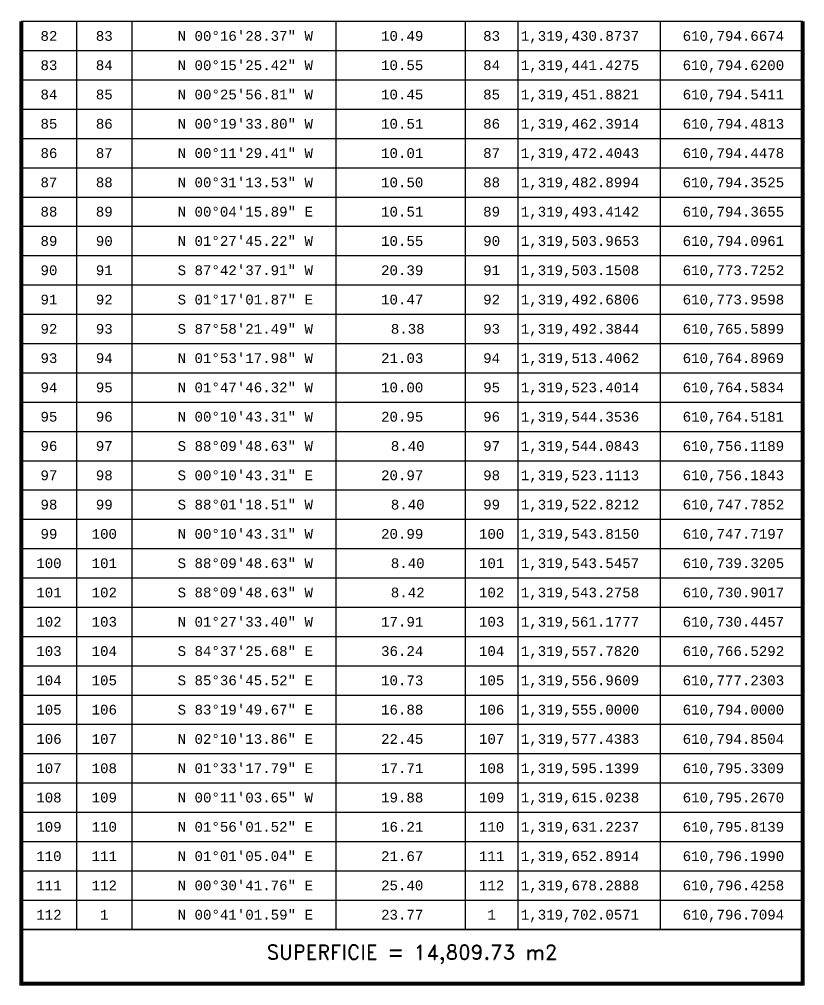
# Model space of a CAD drawing. Header units: millimetres. Extents: x 603916 to 1211550, y 1309898 to 2622648.
# Drawn here: x 605437 to 605512, y 1310888.3 to 1310980.6 of the extents above; entities that cross this region are included whole.
import ezdxf
from ezdxf.enums import TextEntityAlignment as Align

# ---------------------------------------------------------------- set-up
doc = ezdxf.new("R2010")
doc.units = ezdxf.units.MM
for name, color, linetype in [('CVL_CUADCON', 1, 'Continuous'), ('CVL_CUADCON_LIN', 8, 'Continuous'), ('CVL_CUADCON_TIT', 1, 'Continuous'), ('CVL_CUADCON_TX', 2, 'Continuous')]:
    doc.layers.add(name, color=color, linetype=linetype)
doc.styles.add('HUECA1', font='HUECA1.shx')
doc.styles.add('MONOTXT4', font='MONOTXT4.shx')

msp = doc.modelspace()

# ---------------------------------------------------------------- linework, layer by layer
at = {"layer": 'CVL_CUADCON', "color": 7, "linetype": 'Continuous', "flags": 128}
for points, const_width in [([(605511.788, 1310980.394), (605511.788, 1310888.47), (605437.206, 1310888.47), (605437.206, 1310980.394)], 0.373), ([(605437.206, 1310980.394), (605511.788, 1310980.394)], 0.14), ([(605437.206, 1310893.662), (605511.788, 1310893.662)], 0.14)]:
    msp.add_lwpolyline(points, dxfattribs=dict(at, const_width=const_width))
at = {"layer": 'CVL_CUADCON_LIN', "color": 7, "linetype": 'Continuous', "ltscale": 0.5}
for p, q in [((605437.206, 1310980.394), (605511.788, 1310980.394)), ((605442.484, 1310980.394), (605442.484, 1310893.662)), ((605447.771, 1310980.394), (605447.771, 1310893.662)), ((605467.235, 1310980.394), (605467.235, 1310893.662)), ((605479.586, 1310980.394), (605479.586, 1310893.662)), ((605484.609, 1310980.394), (605484.609, 1310893.662)), ((605498.198, 1310980.394), (605498.198, 1310893.662)), ((605437.206, 1310977.596), (605511.788, 1310977.596)), ((605437.206, 1310974.798), (605511.788, 1310974.798)), ((605437.206, 1310972), (605511.788, 1310972)), ((605437.206, 1310969.202), (605511.788, 1310969.202)), ((605437.206, 1310966.405), (605511.788, 1310966.405)), ((605437.206, 1310963.607), (605511.788, 1310963.607)), ((605437.206, 1310960.809), (605511.788, 1310960.809)), ((605437.206, 1310958.011), (605511.788, 1310958.011)), ((605437.206, 1310955.213), (605511.788, 1310955.213)), ((605437.206, 1310952.416), (605511.788, 1310952.416)), ((605437.206, 1310949.618), (605511.788, 1310949.618)), ((605437.206, 1310946.82), (605511.788, 1310946.82)), ((605437.206, 1310944.022), (605511.788, 1310944.022)), ((605437.206, 1310941.225), (605511.788, 1310941.225)), ((605437.206, 1310938.427), (605511.788, 1310938.427)), ((605437.206, 1310935.629), (605511.788, 1310935.629)), ((605437.206, 1310932.831), (605511.788, 1310932.831)), ((605437.206, 1310930.033), (605511.788, 1310930.033)), ((605437.206, 1310927.236), (605511.788, 1310927.236)), ((605437.206, 1310924.438), (605511.788, 1310924.438)), ((605437.206, 1310921.64), (605511.788, 1310921.64)), ((605437.206, 1310918.842), (605511.788, 1310918.842)), ((605437.206, 1310916.044), (605511.788, 1310916.044)), ((605437.206, 1310913.247), (605511.788, 1310913.247)), ((605437.206, 1310910.449), (605511.788, 1310910.449)), ((605437.206, 1310907.651), (605511.788, 1310907.651)), ((605437.206, 1310904.853), (605511.788, 1310904.853)), ((605437.206, 1310902.055), (605511.788, 1310902.055)), ((605437.206, 1310899.258), (605511.788, 1310899.258)), ((605437.206, 1310896.46), (605511.788, 1310896.46)), ((605437.206, 1310893.662), (605511.788, 1310893.662))]:
    msp.add_line(p, q, dxfattribs=at)

# ---------------------------------------------------------------- texts
at = {"layer": 'CVL_CUADCON_TIT', "color": 7, "ltscale": 0.5, "style": 'HUECA1'}
msp.add_text('SUPERFICIE = 14,809.73 m2', height=1.3989, dxfattribs=at).set_placement((605474.497, 1310891.268), align=Align.MIDDLE)
at = {"layer": 'CVL_CUADCON_TX', "color": 7, "ltscale": 0.5, "style": 'MONOTXT4'}
for s, height, p in [('82', 0.9326, (605439.845, 1310978.528)), ('83', 0.9326, (605445.127, 1310978.528)), ('83', 0.9326, (605482.097, 1310978.528)), ('83', 0.9326, (605439.845, 1310975.731)), ('84', 0.9326, (605445.127, 1310975.731)), ('84', 0.9326, (605482.097, 1310975.731)), ('84', 0.9326, (605439.845, 1310972.933)), ('85', 0.9326, (605445.127, 1310972.933)), ('85', 0.9326, (605482.097, 1310972.933)), ('85', 0.9326, (605439.845, 1310970.135)), ('86', 0.9326, (605445.127, 1310970.135)), ('86', 0.9326, (605482.097, 1310970.135)), ('86', 0.9326, (605439.845, 1310967.337)), ('87', 0.9326, (605445.127, 1310967.337)), ('87', 0.9326, (605482.097, 1310967.337)), ('87', 0.9326, (605439.845, 1310964.539)), ('88', 0.9326, (605445.127, 1310964.539)), ('88', 0.9326, (605482.097, 1310964.539)), ('88', 0.9326, (605439.845, 1310961.742)), ('89', 0.9326, (605445.127, 1310961.742)), ('89', 0.9326, (605482.097, 1310961.742)), ('89', 0.9326, (605439.845, 1310958.944)), ('90', 0.9326, (605445.127, 1310958.944)), ('90', 0.9326, (605482.097, 1310958.944)), ('90', 0.9326, (605439.845, 1310956.146)), ('91', 0.9326, (605445.127, 1310956.146)), ('91', 0.9326, (605482.097, 1310956.146)), ('91', 0.9326, (605439.845, 1310953.348)), ('92', 0.9326, (605445.127, 1310953.348)), ('92', 0.9326, (605482.097, 1310953.348)), ('92', 0.9326, (605439.845, 1310950.55)), ('93', 0.9326, (605445.127, 1310950.55)), ('93', 0.9326, (605482.097, 1310950.55)), ('93', 0.9326, (605439.845, 1310947.753)), ('94', 0.9326, (605445.127, 1310947.753)), ('94', 0.9326, (605482.097, 1310947.753)), ('94', 0.9326, (605439.845, 1310944.955)), ('95', 0.9326, (605445.127, 1310944.955)), ('95', 0.9326, (605482.097, 1310944.955)), ('95', 0.9326, (605439.845, 1310942.157)), ('96', 0.9326, (605445.127, 1310942.157)), ('96', 0.9326, (605482.097, 1310942.157)), ('96', 0.9326, (605439.845, 1310939.359)), ('97', 0.9326, (605445.127, 1310939.359)), ('97', 0.9326, (605482.097, 1310939.359)), ('97', 0.9326, (605439.845, 1310936.562)), ('98', 0.9326, (605445.127, 1310936.562)), ('98', 0.9326, (605482.097, 1310936.562)), ('98', 0.9326, (605439.845, 1310933.764)), ('99', 0.9326, (605445.127, 1310933.764)), ('99', 0.9326, (605482.097, 1310933.764)), ('99', 0.9326, (605439.845, 1310930.966)), ('100', 0.9326, (605445.127, 1310930.966)), ('100', 0.9326, (605482.097, 1310930.966)), ('100', 0.9326, (605439.845, 1310928.168)), ('101', 0.9326, (605445.127, 1310928.168)), ('101', 0.9326, (605482.097, 1310928.168)), ('101', 0.9326, (605439.845, 1310925.37)), ('102', 0.9326, (605445.127, 1310925.37)), ('102', 0.9326, (605482.097, 1310925.37)), ('102', 0.9326, (605439.845, 1310922.573)), ('103', 0.9326, (605445.127, 1310922.573)), ('103', 0.9326, (605482.097, 1310922.573)), ('103', 0.9326, (605439.845, 1310919.775)), ('104', 0.9326, (605445.127, 1310919.775)), ('104', 0.9326, (605482.097, 1310919.775)), ('104', 0.9326, (605439.845, 1310916.977)), ('105', 0.9326, (605445.127, 1310916.977)), ('105', 0.9326, (605482.097, 1310916.977)), ('105', 0.9326, (605439.845, 1310914.179)), ('106', 0.9326, (605445.127, 1310914.179)), ('106', 0.9326, (605482.097, 1310914.179)), ('106', 0.9326, (605439.845, 1310911.381)), ('107', 0.9326, (605445.127, 1310911.381)), ('107', 0.9326, (605482.097, 1310911.381)), ('107', 0.9326, (605439.845, 1310908.584)), ('108', 0.9326, (605445.127, 1310908.584)), ('108', 0.9326, (605482.097, 1310908.584)), ('108', 0.9326, (605439.845, 1310905.786)), ('109', 0.9326, (605445.127, 1310905.786)), ('109', 0.9326, (605482.097, 1310905.786)), ('109', 0.9326, (605439.845, 1310902.988)), ('110', 0.9326, (605445.127, 1310902.988)), ('110', 0.9326, (605482.097, 1310902.988)), ('110', 0.9326, (605439.845, 1310900.19)), ('111', 0.9326, (605445.127, 1310900.19)), ('111', 0.9326, (605482.097, 1310900.19)), ('111', 0.9326, (605439.845, 1310897.392)), ('112', 0.9326, (605445.127, 1310897.392)), ('112', 0.9326, (605482.097, 1310897.392)), ('112', 0.9326, (605439.845, 1310894.595)), ('1', 0.933, (605445.127, 1310894.595)), ('1', 0.933, (605482.097, 1310894.595))]:
    msp.add_text(s, height=height, dxfattribs=at).set_placement(p, align=Align.CENTER)
for s, p in [('N 00%%d16\'28.37" W', (605452.127, 1310978.528)), ('10.49', (605471.544, 1310978.528)), ('1,319,430.8737', (605484.88, 1310978.528)), ('610,794.6674', (605500.333, 1310978.528)), ('N 00%%d15\'25.42" W', (605452.127, 1310975.731)), ('10.55', (605471.544, 1310975.731)), ('1,319,441.4275', (605484.88, 1310975.731)), ('610,794.6200', (605500.333, 1310975.731)), ('N 00%%d25\'56.81" W', (605452.127, 1310972.933)), ('10.45', (605471.544, 1310972.933)), ('1,319,451.8821', (605484.88, 1310972.933)), ('610,794.5411', (605500.333, 1310972.933)), ('N 00%%d19\'33.80" W', (605452.127, 1310970.135)), ('10.51', (605471.544, 1310970.135)), ('1,319,462.3914', (605484.88, 1310970.135)), ('610,794.4813', (605500.333, 1310970.135)), ('N 00%%d11\'29.41" W', (605452.127, 1310967.337)), ('10.01', (605471.544, 1310967.337)), ('1,319,472.4043', (605484.88, 1310967.337)), ('610,794.4478', (605500.333, 1310967.337)), ('N 00%%d31\'13.53" W', (605452.127, 1310964.539)), ('10.50', (605471.544, 1310964.539)), ('1,319,482.8994', (605484.88, 1310964.539)), ('610,794.3525', (605500.333, 1310964.539)), ('N 00%%d04\'15.89" E', (605452.127, 1310961.742)), ('10.51', (605471.544, 1310961.742)), ('1,319,493.4142', (605484.88, 1310961.742)), ('610,794.3655', (605500.333, 1310961.742)), ('N 01%%d27\'45.22" W', (605452.127, 1310958.944)), ('10.55', (605471.544, 1310958.944)), ('1,319,503.9653', (605484.88, 1310958.944)), ('610,794.0961', (605500.333, 1310958.944)), ('S 87%%d42\'37.91" W', (605452.127, 1310956.146)), ('20.39', (605471.544, 1310956.146)), ('1,319,503.1508', (605484.88, 1310956.146)), ('610,773.7252', (605500.333, 1310956.146)), ('S 01%%d17\'01.87" E', (605452.127, 1310953.348)), ('10.47', (605471.544, 1310953.348)), ('1,319,492.6806', (605484.88, 1310953.348)), ('610,773.9598', (605500.333, 1310953.348)), ('S 87%%d58\'21.49" W', (605452.127, 1310950.55)), ('8.38', (605472.476, 1310950.55)), ('1,319,492.3844', (605484.88, 1310950.55)), ('610,765.5899', (605500.333, 1310950.55)), ('N 01%%d53\'17.98" W', (605452.127, 1310947.753)), ('21.03', (605471.544, 1310947.753)), ('1,319,513.4062', (605484.88, 1310947.753)), ('610,764.8969', (605500.333, 1310947.753)), ('N 01%%d47\'46.32" W', (605452.127, 1310944.955)), ('10.00', (605471.544, 1310944.955)), ('1,319,523.4014', (605484.88, 1310944.955)), ('610,764.5834', (605500.333, 1310944.955)), ('N 00%%d10\'43.31" W', (605452.127, 1310942.157)), ('20.95', (605471.544, 1310942.157)), ('1,319,544.3536', (605484.88, 1310942.157)), ('610,764.5181', (605500.333, 1310942.157)), ('S 88%%d09\'48.63" W', (605452.127, 1310939.359)), ('8.40', (605472.476, 1310939.359)), ('1,319,544.0843', (605484.88, 1310939.359)), ('610,756.1189', (605500.333, 1310939.359)), ('S 00%%d10\'43.31" E', (605452.127, 1310936.562)), ('20.97', (605471.544, 1310936.562)), ('1,319,523.1113', (605484.88, 1310936.562)), ('610,756.1843', (605500.333, 1310936.562)), ('S 88%%d01\'18.51" W', (605452.127, 1310933.764)), ('8.40', (605472.476, 1310933.764)), ('1,319,522.8212', (605484.88, 1310933.764)), ('610,747.7852', (605500.333, 1310933.764)), ('N 00%%d10\'43.31" W', (605452.127, 1310930.966)), ('20.99', (605471.544, 1310930.966)), ('1,319,543.8150', (605484.88, 1310930.966)), ('610,747.7197', (605500.333, 1310930.966)), ('S 88%%d09\'48.63" W', (605452.127, 1310928.168)), ('8.40', (605472.476, 1310928.168)), ('1,319,543.5457', (605484.88, 1310928.168)), ('610,739.3205', (605500.333, 1310928.168)), ('S 88%%d09\'48.63" W', (605452.127, 1310925.37)), ('8.42', (605472.476, 1310925.37)), ('1,319,543.2758', (605484.88, 1310925.37)), ('610,730.9017', (605500.333, 1310925.37)), ('N 01%%d27\'33.40" W', (605452.127, 1310922.573)), ('17.91', (605471.544, 1310922.573)), ('1,319,561.1777', (605484.88, 1310922.573)), ('610,730.4457', (605500.333, 1310922.573)), ('S 84%%d37\'25.68" E', (605452.127, 1310919.775)), ('36.24', (605471.544, 1310919.775)), ('1,319,557.7820', (605484.88, 1310919.775)), ('610,766.5292', (605500.333, 1310919.775)), ('S 85%%d36\'45.52" E', (605452.127, 1310916.977)), ('10.73', (605471.544, 1310916.977)), ('1,319,556.9609', (605484.88, 1310916.977)), ('610,777.2303', (605500.333, 1310916.977)), ('S 83%%d19\'49.67" E', (605452.127, 1310914.179)), ('16.88', (605471.544, 1310914.179)), ('1,319,555.0000', (605484.88, 1310914.179)), ('610,794.0000', (605500.333, 1310914.179)), ('N 02%%d10\'13.86" E', (605452.127, 1310911.381)), ('22.45', (605471.544, 1310911.381)), ('1,319,577.4383', (605484.88, 1310911.381)), ('610,794.8504', (605500.333, 1310911.381)), ('N 01%%d33\'17.79" E', (605452.127, 1310908.584)), ('17.71', (605471.544, 1310908.584)), ('1,319,595.1399', (605484.88, 1310908.584)), ('610,795.3309', (605500.333, 1310908.584)), ('N 00%%d11\'03.65" W', (605452.127, 1310905.786)), ('19.88', (605471.544, 1310905.786)), ('1,319,615.0238', (605484.88, 1310905.786)), ('610,795.2670', (605500.333, 1310905.786)), ('N 01%%d56\'01.52" E', (605452.127, 1310902.988)), ('16.21', (605471.544, 1310902.988)), ('1,319,631.2237', (605484.88, 1310902.988)), ('610,795.8139', (605500.333, 1310902.988)), ('N 01%%d01\'05.04" E', (605452.127, 1310900.19)), ('21.67', (605471.544, 1310900.19)), ('1,319,652.8914', (605484.88, 1310900.19)), ('610,796.1990', (605500.333, 1310900.19)), ('N 00%%d30\'41.76" E', (605452.127, 1310897.392)), ('25.40', (605471.544, 1310897.392)), ('1,319,678.2888', (605484.88, 1310897.392)), ('610,796.4258', (605500.333, 1310897.392)), ('N 00%%d41\'01.59" E', (605452.127, 1310894.595)), ('23.77', (605471.544, 1310894.595)), ('1,319,702.0571', (605484.88, 1310894.595)), ('610,796.7094', (605500.333, 1310894.595))]:
    msp.add_text(s, height=0.9326, dxfattribs=at).set_placement(p)

doc.saveas('drawing.dxf')
